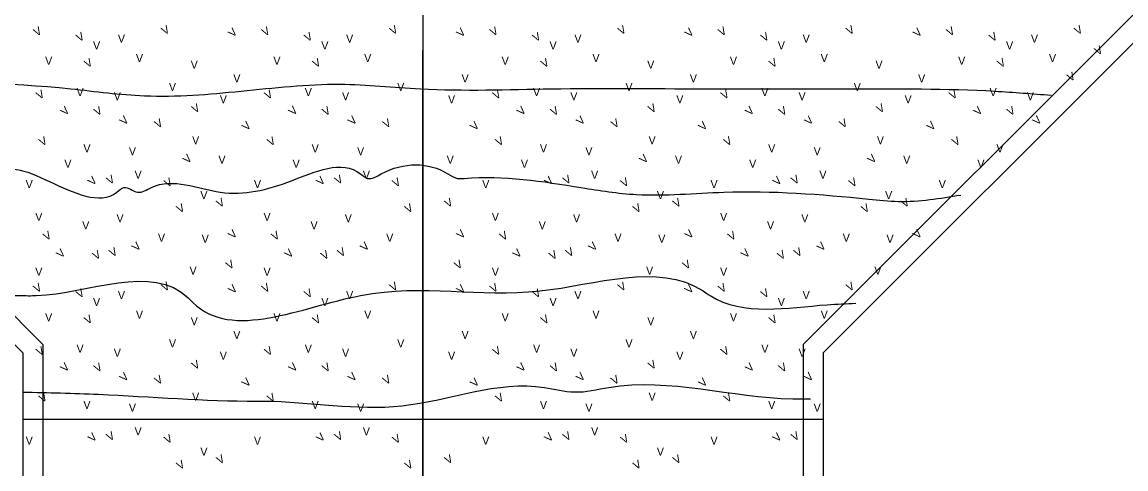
# Model space of a CAD drawing. Extents: x 1000 to 1036.3, y 1000 to 1022.
# Drawn here: x 1020.248 to 1023.007, y 1007.709 to 1008.827 of the extents above; entities that cross this region are included whole.
import ezdxf

# ---------------------------------------------------------------- set-up
doc = ezdxf.new("R2010")
doc.units = 0
doc.layers.add('1', color=7, linetype='Continuous')

msp = doc.modelspace()

# ---------------------------------------------------------------- linework, layer by layer
at = {"layer": '1'}
for p, q in [((1021.25, 1010.6219), (1021.25, 1006.7564)), ((1018, 1010.25), (1020.25, 1008)), ((1022.25, 1008), (1024.5, 1010.25)), ((1018.8396, 1009.481), (1020.3, 1008.0207)), ((1022.2, 1008.0207), (1023.6208, 1009.4414)), ((1020.3, 1008.0207), (1020.3, 1005.9246)), ((1022.2, 1008.0207), (1022.2, 1005.9246)), ((1020.25, 1008), (1020.25, 1005.875)), ((1022.25, 1008), (1022.25, 1005.875)), ((1020.25, 1007.8333), (1022.25, 1007.8333))]:
    msp.add_line(p, q, dxfattribs=at)
msp.add_lwpolyline([(1021.25, 1006.8708), (1021.25, 1008.7564)], dxfattribs=at)
for points in [[(1019.6027, 1008.6673), (1019.8986, 1008.6775), (1020.3698, 1008.6603), (1020.5538, 1008.643), (1020.7952, 1008.6545), (1021.0423, 1008.6718), (1021.2434, 1008.6603), (1021.571, 1008.6603), (1021.9503, 1008.6603), (1022.2837, 1008.6603), (1022.3124, 1008.6603), (1022.6802, 1008.6545), (1022.8202, 1008.6443)], [(1019.8376, 1008.413), (1019.8641, 1008.4189), (1019.8871, 1008.4304), (1020.14, 1008.4304), (1020.1744, 1008.4189), (1020.1802, 1008.4304), (1020.4848, 1008.4017), (1020.502, 1008.4132), (1020.5365, 1008.4017), (1020.571, 1008.4132), (1020.7434, 1008.4017), (1020.9216, 1008.4304), (1021.094, 1008.4477), (1021.1113, 1008.4362), (1021.1458, 1008.4477), (1021.3124, 1008.4477), (1021.3353, 1008.4362), (1021.3526, 1008.4362), (1021.6458, 1008.4132), (1021.7837, 1008.3959), (1022.0021, 1008.4017), (1022.3641, 1008.3844), (1022.4388, 1008.3787), (1022.5943, 1008.3946)], [(1020.1216, 1008.143), (1020.2434, 1008.143), (1020.2837, 1008.143), (1020.663, 1008.1373), (1020.6744, 1008.1258), (1021.094, 1008.143), (1021.5423, 1008.1545), (1021.9503, 1008.1545), (1021.9676, 1008.143), (1022.2607, 1008.1201), (1022.3318, 1008.1238)], [(1020.2497, 1007.9015), (1020.4388, 1007.8959), (1020.8353, 1007.8787), (1020.8526, 1007.8787), (1021.1974, 1007.8672), (1021.5538, 1007.9132), (1021.6285, 1007.9017), (1021.7147, 1007.9132), (1022.1744, 1007.8844), (1022.2189, 1007.8844)]]:
    msp.add_spline(points, degree=3, dxfattribs=at)

# ---------------------------------------------------------------- texts
for rotation, p in [(29.9221, (1020.2838, 1008.7908)), (29.9221, (1020.6035, 1008.7942)), (45, (1020.775, 1008.7876)), (29.9221, (1020.8543, 1008.7908)), (29.9221, (1021.1741, 1008.7942)), (45, (1021.3456, 1008.7876)), (29.9221, (1021.4249, 1008.7908)), (29.9221, (1021.7447, 1008.7942)), (45, (1021.9162, 1008.7876)), (29.9221, (1021.9955, 1008.7908)), (29.9221, (1022.3153, 1008.7942)), (45, (1022.4868, 1008.7876)), (29.9221, (1022.5661, 1008.7908)), (29.9221, (1022.8858, 1008.7942)), (29.9221, (1020.3903, 1008.777)), (29.9221, (1020.9608, 1008.777)), (29.9221, (1021.5314, 1008.777)), (29.9221, (1022.102, 1008.777)), (29.9221, (1022.6726, 1008.777)), (29.9221, (1022.9359, 1008.7434)), (29.9221, (1020.4108, 1008.7118)), (29.9221, (1020.9814, 1008.7118)), (29.9221, (1021.552, 1008.7118)), (29.9221, (1022.1226, 1008.7118)), (29.9221, (1022.6932, 1008.7118)), (29.9221, (1022.8675, 1008.6775)), (29.9221, (1020.2906, 1008.6327)), (29.9221, (1020.8612, 1008.6327)), (29.9221, (1021.4318, 1008.6327)), (29.9221, (1022.0023, 1008.6327)), (29.9221, (1022.5729, 1008.6327)), (45, (1020.3555, 1008.5918)), (29.9221, (1020.4349, 1008.5915)), (29.9221, (1020.6791, 1008.5983)), (45, (1020.9261, 1008.5918)), (29.9221, (1021.0055, 1008.5915)), (45, (1021.4967, 1008.5918)), (29.9221, (1021.5761, 1008.5915)), (29.9221, (1021.8203, 1008.5983)), (45, (1022.0673, 1008.5918)), (29.9221, (1022.1467, 1008.5915)), (29.9221, (1022.3908, 1008.5983)), (45, (1022.6378, 1008.5918)), (29.9221, (1022.7173, 1008.5915)), (45, (1020.5036, 1008.5677)), (45, (1021.0742, 1008.5677)), (45, (1021.6448, 1008.5677)), (45, (1022.2153, 1008.5677)), (45, (1022.7859, 1008.5677)), (29.9221, (1020.5863, 1008.5606)), (45, (1020.8093, 1008.5539)), (29.9221, (1021.1569, 1008.5606)), (45, (1021.3799, 1008.5539)), (29.9221, (1021.7275, 1008.5606)), (45, (1021.9505, 1008.5539)), (29.9221, (1022.2981, 1008.5606)), (45, (1022.5211, 1008.5539)), (29.9221, (1020.2975, 1008.5159)), (29.9221, (1020.8681, 1008.5159)), (29.9221, (1021.4387, 1008.5159)), (29.9221, (1022.0093, 1008.5159)), (29.9221, (1022.5798, 1008.5159)), (45, (1020.6616, 1008.4715)), (45, (1021.8028, 1008.4715)), (45, (1022.3733, 1008.4715)), (45, (1020.4243, 1008.4165)), (29.9221, (1020.4661, 1008.4198)), (29.9221, (1020.6104, 1008.4128)), (45, (1020.9948, 1008.4165)), (29.9221, (1021.0367, 1008.4198)), (29.9221, (1021.181, 1008.4128)), (45, (1021.5654, 1008.4165)), (29.9221, (1021.6073, 1008.4198)), (29.9221, (1021.7516, 1008.4128)), (45, (1022.136, 1008.4165)), (29.9221, (1022.1778, 1008.4198)), (29.9221, (1022.3222, 1008.4128)), (29.9221, (1020.6413, 1008.3482)), (29.9221, (1020.741, 1008.3619)), (29.9221, (1021.2119, 1008.3482)), (29.9221, (1021.3116, 1008.3619)), (29.9221, (1021.7825, 1008.3482)), (29.9221, (1021.8822, 1008.3619)), (29.9221, (1022.3531, 1008.3482)), (29.9221, (1022.4528, 1008.3619)), (29.9221, (1020.3078, 1008.2794)), (45, (1020.775, 1008.2832)), (29.9221, (1020.8784, 1008.2794)), (45, (1021.3456, 1008.2832)), (29.9221, (1021.449, 1008.2794)), (45, (1021.9162, 1008.2832)), (29.9221, (1022.0196, 1008.2794)), (45, (1022.4868, 1008.2832)), (45, (1020.3453, 1008.235)), (29.9221, (1020.473, 1008.2383)), (45, (1020.5345, 1008.2523)), (45, (1020.9158, 1008.235)), (29.9221, (1021.0436, 1008.2383)), (45, (1021.1051, 1008.2523)), (45, (1021.4864, 1008.235)), (29.9221, (1021.6142, 1008.2383)), (45, (1021.6757, 1008.2523)), (45, (1022.057, 1008.235)), (29.9221, (1022.1848, 1008.2383)), (45, (1022.2463, 1008.2523)), (29.9221, (1020.4315, 1008.2313)), (29.9221, (1020.765, 1008.2073)), (29.9221, (1021.0021, 1008.2313)), (29.9221, (1021.3356, 1008.2073)), (29.9221, (1021.5727, 1008.2313)), (29.9221, (1021.9062, 1008.2073)), (29.9221, (1022.1433, 1008.2313)), (29.9221, (1020.6035, 1008.1523)), (29.9221, (1021.1741, 1008.1523)), (29.9221, (1021.7447, 1008.1523)), (29.9221, (1022.3153, 1008.1523)), (29.9221, (1020.2838, 1008.1489)), (29.9221, (1020.3903, 1008.1352)), (45, (1020.775, 1008.1458)), (29.9221, (1020.8543, 1008.1489)), (29.9221, (1020.9608, 1008.1352)), (45, (1021.3456, 1008.1458)), (29.9221, (1021.4249, 1008.1489)), (29.9221, (1021.5314, 1008.1352)), (45, (1021.9162, 1008.1458)), (29.9221, (1021.9955, 1008.1489)), (29.9221, (1022.102, 1008.1352)), (29.9221, (1020.4108, 1008.0699)), (29.9221, (1020.9814, 1008.0699)), (29.9221, (1021.552, 1008.0699)), (29.9221, (1022.1226, 1008.0699)), (29.9221, (1020.2906, 1007.9908)), (29.9221, (1020.8612, 1007.9908)), (29.9221, (1021.4318, 1007.9908)), (29.9221, (1022.0023, 1007.9908)), (29.9221, (1020.6791, 1007.9565)), (29.9221, (1021.8203, 1007.9565)), (45, (1020.3555, 1007.9499)), (29.9221, (1020.4349, 1007.9497)), (45, (1020.9261, 1007.9499)), (29.9221, (1021.0055, 1007.9497)), (45, (1021.4967, 1007.9499)), (29.9221, (1021.5761, 1007.9497)), (45, (1022.0673, 1007.9499)), (29.9221, (1022.1467, 1007.9497)), (45, (1020.5036, 1007.9258)), (29.9221, (1020.5863, 1007.9188)), (45, (1020.8093, 1007.9121)), (45, (1021.0742, 1007.9258)), (29.9221, (1021.1569, 1007.9188)), (45, (1021.3799, 1007.9121)), (45, (1021.6448, 1007.9258)), (29.9221, (1021.7275, 1007.9188)), (45, (1021.9505, 1007.9121)), (45, (1022.2153, 1007.9258)), (29.9221, (1020.2975, 1007.8741)), (29.9221, (1020.8681, 1007.8741)), (29.9221, (1021.4387, 1007.8741)), (29.9221, (1022.0093, 1007.8741)), (45, (1020.4243, 1007.7747)), (29.9221, (1020.4661, 1007.7779)), (29.9221, (1020.6104, 1007.771)), (45, (1020.9948, 1007.7747)), (29.9221, (1021.0367, 1007.7779)), (29.9221, (1021.181, 1007.771)), (45, (1021.5654, 1007.7747)), (29.9221, (1021.6073, 1007.7779)), (29.9221, (1021.7516, 1007.771)), (45, (1022.136, 1007.7747)), (29.9221, (1022.1778, 1007.7779)), (29.9221, (1020.741, 1007.7201)), (29.9221, (1021.3116, 1007.7201)), (29.9221, (1021.8822, 1007.7201)), (29.9221, (1020.6413, 1007.7063)), (29.9221, (1021.2119, 1007.7063)), (29.9221, (1021.7825, 1007.7063))]:
    msp.add_text('V', height=0.02, rotation=rotation, dxfattribs=at).set_placement(p)
for p in [(1020.4873, 1008.776), (1021.0578, 1008.776), (1021.6284, 1008.776), (1022.199, 1008.776), (1022.7696, 1008.776), (1020.4252, 1008.7588), (1020.9958, 1008.7588), (1021.5663, 1008.7588), (1022.1369, 1008.7588), (1022.7075, 1008.7588), (1020.3054, 1008.7204), (1020.5324, 1008.7273), (1020.6693, 1008.7108), (1020.876, 1008.7204), (1021.103, 1008.7273), (1021.4466, 1008.7204), (1021.6736, 1008.7273), (1021.8105, 1008.7108), (1022.0172, 1008.7204), (1022.2442, 1008.7273), (1022.3811, 1008.7108), (1022.5878, 1008.7204), (1022.8148, 1008.7273), (1020.6149, 1008.6552), (1020.7758, 1008.6764), (1021.1855, 1008.6552), (1021.3464, 1008.6764), (1021.7561, 1008.6552), (1021.917, 1008.6764), (1022.3267, 1008.6552), (1022.4876, 1008.6764), (1020.3839, 1008.642), (1020.477, 1008.6318), (1020.9545, 1008.642), (1021.0476, 1008.6318), (1021.5251, 1008.642), (1021.6182, 1008.6318), (1022.0957, 1008.642), (1022.1888, 1008.6318), (1022.6663, 1008.642), (1022.7593, 1008.6318), (1020.742, 1008.6243), (1021.3126, 1008.6243), (1021.8832, 1008.6243), (1022.4538, 1008.6243), (1020.6728, 1008.5218), (1021.8139, 1008.5218), (1022.3845, 1008.5218), (1020.4011, 1008.5012), (1020.5148, 1008.4943), (1020.9717, 1008.5012), (1021.0853, 1008.4943), (1021.5423, 1008.5012), (1021.6559, 1008.4943), (1022.1128, 1008.5012), (1022.2265, 1008.4943), (1022.6834, 1008.5012), (1020.3535, 1008.4628), (1020.7386, 1008.4731), (1020.9241, 1008.4628), (1021.3092, 1008.4731), (1021.4947, 1008.4628), (1021.8798, 1008.4731), (1022.0653, 1008.4628), (1022.4503, 1008.4731), (1022.6358, 1008.4628), (1020.529, 1008.4353), (1021.0996, 1008.4353), (1021.6702, 1008.4353), (1022.2408, 1008.4353), (1020.2568, 1008.4118), (1020.8274, 1008.4118), (1021.398, 1008.4118), (1021.9686, 1008.4118), (1022.5392, 1008.4118), (1020.6934, 1008.3843), (1021.8346, 1008.3843), (1022.4052, 1008.3843), (1020.2808, 1008.33), (1020.4838, 1008.3266), (1020.8514, 1008.33), (1021.0544, 1008.3266), (1021.422, 1008.33), (1021.625, 1008.3266), (1021.9926, 1008.33), (1022.1956, 1008.3266), (1020.3982, 1008.3088), (1020.9688, 1008.3088), (1021.5393, 1008.3088), (1022.1099, 1008.3088), (1020.5874, 1008.2778), (1020.6968, 1008.275), (1021.158, 1008.2778), (1021.7286, 1008.2778), (1021.838, 1008.275), (1022.2992, 1008.2778), (1022.4086, 1008.275), (1020.2808, 1008.1926), (1020.6664, 1008.1954), (1020.8514, 1008.1926), (1021.422, 1008.1926), (1021.8076, 1008.1954), (1021.9926, 1008.1926), (1022.3782, 1008.1954), (1020.4873, 1008.1342), (1021.0578, 1008.1342), (1021.6284, 1008.1342), (1022.199, 1008.1342), (1020.4252, 1008.117), (1020.9958, 1008.117), (1021.5663, 1008.117), (1022.1369, 1008.117), (1020.3054, 1008.0786), (1020.5324, 1008.0855), (1020.876, 1008.0786), (1021.103, 1008.0855), (1021.4466, 1008.0786), (1021.6736, 1008.0855), (1022.0172, 1008.0786), (1022.2442, 1008.0855), (1020.6693, 1008.0689), (1021.8105, 1008.0689), (1020.7758, 1008.0346), (1021.3464, 1008.0346), (1021.917, 1008.0346), (1020.3839, 1008.0002), (1020.477, 1007.9899), (1020.6149, 1008.0133), (1020.9545, 1008.0002), (1021.0476, 1007.9899), (1021.1855, 1008.0133), (1021.5251, 1008.0002), (1021.6182, 1007.9899), (1021.7561, 1008.0133), (1022.0957, 1008.0002), (1022.1888, 1007.9899), (1020.742, 1007.9824), (1021.3126, 1007.9824), (1021.8832, 1007.9824), (1020.6728, 1007.8799), (1021.8139, 1007.8799), (1020.4011, 1007.8593), (1020.5148, 1007.8525), (1020.9717, 1007.8593), (1021.0853, 1007.8525), (1021.5423, 1007.8593), (1021.6559, 1007.8525), (1022.1128, 1007.8593), (1022.2265, 1007.8525), (1020.2568, 1007.77), (1020.529, 1007.7934), (1020.8274, 1007.77), (1021.0996, 1007.7934), (1021.398, 1007.77), (1021.6702, 1007.7934), (1021.9686, 1007.77), (1020.6934, 1007.7425), (1021.8346, 1007.7425)]:
    msp.add_text('V', height=0.02, dxfattribs=at).set_placement(p)

doc.saveas('drawing.dxf')
